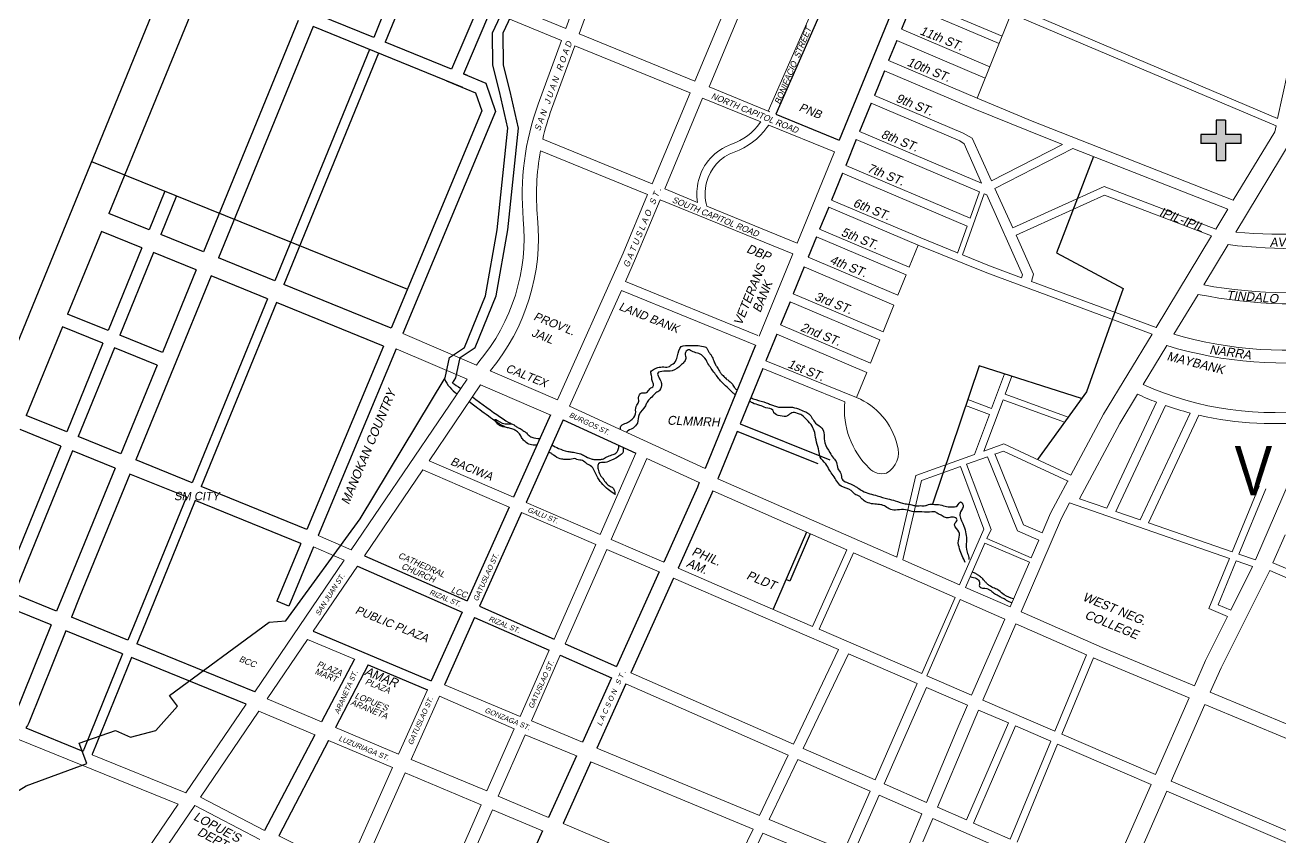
# Model space of a CAD drawing. Header units: inches. Extents: x -1369 to 1198, y -366 to 1398.
# Drawn here: x -608.9 to -548, y 1026.8 to 1066.2 of the extents above; entities that cross this region are included whole.
import ezdxf
from ezdxf.enums import TextEntityAlignment as Align

# ---------------------------------------------------------------- set-up
doc = ezdxf.new("R2010")
doc.units = ezdxf.units.IN
doc.header["$MEASUREMENT"] = 0
for name, color, linetype in [('CHURCH', 45, 'Continuous'), ('CREEK_RIVER', 7, 'Continuous'), ('LOT_NO', 8, 'Continuous'), ('NATL_ROAD', 1, 'Continuous'), ('PRIVATE', 181, 'Continuous'), ('SUBLOTS', 1, 'Continuous')]:
    doc.layers.add(name, color=color, linetype=linetype)
for name, color, linetype, lineweight in [('GOVT', 31, 'Continuous', 13), ('ROAD', 8, 'Continuous', 20), ('SUBDIVIDION', 8, 'Continuous', 25)]:
    doc.layers.add(name, color=color, linetype=linetype, lineweight=lineweight)
doc.styles.add('LOT_NO', font='ARIALN.TTF', dxfattribs={"width": 1.5, "height": 1})
doc.styles.add('PX-0', font='leroy')

msp = doc.modelspace()

# ---------------------------------------------------------------- hatches: boundary and pattern name
msp.add_hatch(color=8).paths.add_polyline_path([(-550.5968, 1060.4366), (-549.8382, 1060.4366), (-549.8382, 1060.8887), (-550.5968, 1060.8887), (-550.5968, 1061.5775), (-551.0489, 1061.5775), (-551.0489, 1060.8887), (-551.7984, 1060.8887), (-551.7984, 1060.4366), (-551.0489, 1060.4366), (-551.0489, 1059.6173), (-550.5968, 1059.6173)])

# ---------------------------------------------------------------- linework, layer by layer
at = {"color": 8}
for p, q in [((-551.0489, 1061.5775), (-551.0489, 1060.8887)), ((-550.5968, 1061.5775), (-551.0489, 1061.5775)), ((-550.5968, 1061.5775), (-550.5968, 1060.8887)), ((-551.7984, 1060.8887), (-551.7984, 1060.4366)), ((-551.0489, 1060.8887), (-551.7984, 1060.8887)), ((-551.0489, 1060.4366), (-551.7984, 1060.4366)), ((-551.0489, 1060.4366), (-551.0489, 1059.6173)), ((-549.8382, 1060.8887), (-550.5968, 1060.8887)), ((-549.8382, 1060.4366), (-550.5968, 1060.4366)), ((-550.5968, 1060.4366), (-550.5968, 1059.6173)), ((-549.8382, 1060.4366), (-549.8382, 1060.8887)), ((-551.0489, 1059.6173), (-550.5968, 1059.6173)), ((-570.9452, 1041.5689), (-572.5664, 1037.822)), ((-570.7595, 1041.4886), (-571.7539, 1039.1904)), ((-571.7539, 1039.1904), (-571.9384, 1039.2735))]:
    msp.add_line(p, q, dxfattribs=at)
at = {"layer": 'CREEK_RIVER', "color": 8}
for points in [[(-588.5327, 1049.0054), (-588.4971, 1049.0643), (-588.2888, 1050.0499), (-587.5543, 1050.5393), (-586.5308, 1053.0424), (-585.9711, 1056.2581), (-585.4464, 1061.1864), (-585.8554, 1062.9672), (-586.1835, 1064.2443), (-586.2008, 1065.8149), (-584.4101, 1069.6296), (-582.5339, 1074.4821), (-580.6944, 1078.0479), (-579.6644, 1080.6212), (-579.1861, 1082.4225), (-577.931, 1085.5246), (-577.2451, 1088.213), (-576.855, 1089.4117)], [(-588.129, 1048.8066), (-587.9743, 1049.063), (-587.766, 1050.0486), (-587.0315, 1050.538), (-586.008, 1053.0411), (-585.4483, 1056.2568), (-584.9236, 1061.1851), (-585.3326, 1062.9659), (-585.6607, 1064.243), (-585.678, 1065.8136), (-583.8873, 1069.6283), (-582.0111, 1074.4808), (-580.1716, 1078.0466), (-579.1416, 1080.6199), (-578.6633, 1082.4212), (-577.4082, 1085.5233), (-576.7223, 1088.2117), (-576.3322, 1089.4104)]]:
    msp.add_lwpolyline(points, dxfattribs=at)
msp.add_arc((-586.9622, 1049.7156), 1.7195, 204.302554, 236.405984, dxfattribs=at)
for points, knots in [([(-579.9914, 1046.5611), (-579.9847, 1046.6306), (-579.9588, 1046.7932), (-579.6922, 1046.8517), (-579.4397, 1047.002), (-579.1803, 1047.282), (-579.2902, 1047.6523), (-579.0561, 1047.8655), (-579.132, 1048.1105), (-578.9991, 1048.3837), (-578.7365, 1048.2901), (-578.6095, 1048.4575), (-578.5114, 1048.5753), (-578.3895, 1048.6205), (-578.3618, 1048.7805), (-578.4678, 1048.9423), (-578.4432, 1049.1477), (-578.5493, 1049.3806), (-578.335, 1049.4951), (-578.1302, 1049.5829), (-577.8839, 1049.5982), (-577.6209, 1049.5696), (-577.5078, 1049.7022), (-577.3374, 1049.7672), (-577.2517, 1049.9468), (-577.184, 1050.2383), (-577.1126, 1050.6904), (-576.6131, 1050.6228), (-576.2596, 1050.6539), (-576.0284, 1050.5833), (-575.7658, 1050.5547), (-575.7207, 1050.3308), (-575.5604, 1050.1639), (-575.4766, 1049.9602), (-575.3965, 1049.7524), (-575.3076, 1049.6064), (-575.2243, 1049.4947), (-575.1771, 1049.3716), (-575.091, 1049.2629), (-574.972, 1049.1521), (-574.8538, 1049.0192), (-574.6864, 1048.9002), (-574.5331, 1048.7583), (-574.446, 1048.5807), (-574.3564, 1048.4985), (-574.3162, 1048.4676)], [0.049523002, 0.049523002, 0.049523002, 0.049523002, 0.050173684, 0.051066656, 0.051871541, 0.05322902, 0.054430516, 0.0552351, 0.055933544, 0.056875049, 0.05747416, 0.058253798, 0.058677275, 0.059037217, 0.059448632, 0.060079733, 0.06088418, 0.061491116, 0.062270754, 0.062808417, 0.063811914, 0.064716106, 0.065215231, 0.065438476, 0.066517992, 0.066929405, 0.068541536, 0.070151585, 0.071050255, 0.072166612, 0.072578292, 0.073519794, 0.074018816, 0.074911394, 0.075671371, 0.076253285, 0.076613124, 0.077059413, 0.077558435, 0.077981914, 0.078687717, 0.079326897, 0.080032695, 0.080752373, 0.081257898, 0.081257898, 0.081257898, 0.081257898]), ([(-574.4114, 1048.2345), (-574.4512, 1048.2749), (-574.6614, 1048.4897), (-575.0454, 1048.7925), (-575.4068, 1049.2978), (-575.7128, 1049.6933), (-575.8867, 1050.0869), (-576.1766, 1050.2594), (-576.4395, 1050.2969), (-576.6845, 1050.4966), (-576.8955, 1050.234), (-576.7626, 1050.0115), (-576.8967, 1049.8087), (-577.1112, 1049.6098), (-577.4351, 1049.3491), (-577.8054, 1049.3961), (-578.2703, 1049.3473), (-578.07, 1049.0144), (-577.9559, 1048.7713), (-578.0159, 1048.4442), (-578.2711, 1048.3482), (-578.4207, 1048.1541), (-578.5857, 1048.0278), (-578.698, 1047.8583), (-578.795, 1047.5996), (-579.1342, 1047.3449), (-579.0944, 1046.8789), (-579.3641, 1046.5868), (-579.6187, 1046.5155), (-579.6915, 1046.4232)], [0.053093265, 0.053093265, 0.053093265, 0.053093265, 0.05366133, 0.056132692, 0.057909694, 0.059847497, 0.061148724, 0.062090532, 0.063037743, 0.063890809, 0.064670337, 0.065474785, 0.066144218, 0.066850017, 0.068511531, 0.069856342, 0.070898767, 0.071845415, 0.072697997, 0.073835702, 0.074555587, 0.075261385, 0.076249502, 0.076609341, 0.077278774, 0.078995856, 0.080424505, 0.081485508, 0.082755965, 0.082755965, 0.082755965, 0.082755965]), ([(-584.038, 1045.7813), (-584.0486, 1045.7838), (-584.1561, 1045.8053), (-584.3768, 1045.7771), (-584.5915, 1045.9526), (-584.7741, 1046.102), (-584.8405, 1046.3229), (-585.0088, 1046.4762), (-585.2118, 1046.5744), (-585.4655, 1046.6409), (-585.7268, 1046.6843), (-587.3223, 1047.898), (-587.3223, 1047.898), (-587.3223, 1047.898), (-587.3223, 1047.898)], [0.0157857445, 0.0157857445, 0.0157857445, 0.0157857445, 0.0158971717, 0.0169006678, 0.0178424756, 0.0185482741, 0.0192177076, 0.0200646668, 0.0207344008, 0.0214612942, 0.0226963467, 0.0232784637, 0.0242199651, 0.0245239241, 0.0245239241, 0.0245239241, 0.0245239241]), ([(-587.1681, 1048.1398), (-586.7147, 1047.8079), (-585.4234, 1046.8422), (-585.1799, 1046.8239), (-585.0218, 1046.6646), (-584.8384, 1046.6039), (-584.6889, 1046.4871), (-584.5509, 1046.3961), (-584.4433, 1046.2714), (-584.2347, 1046.1263), (-584.021, 1046.1298), (-583.8913, 1046.1078)], [0.0257795827, 0.0257795827, 0.0257795827, 0.0257795827, 0.026463618, 0.0274818869, 0.0279810175, 0.0286507456, 0.0293706245, 0.0298697551, 0.0302932323, 0.0310131168, 0.032326278, 0.032326278, 0.032326278, 0.032326278]), ([(-563.2376, 1040.0927), (-563.3343, 1040.3084), (-563.4844, 1040.6433), (-563.6188, 1041.1258), (-563.4188, 1041.53), (-563.6938, 1041.7398), (-563.7915, 1042.0074), (-563.5501, 1042.1411), (-563.775, 1042.3248), (-563.9726, 1042.275), (-564.2168, 1042.2479), (-564.3746, 1042.4043), (-564.5659, 1042.4433), (-564.6903, 1042.5706), (-564.9714, 1042.5261), (-565.3318, 1042.5561), (-565.8005, 1042.5424), (-566.2187, 1042.7103), (-566.5915, 1042.6137), (-566.9288, 1042.6665), (-567.14, 1042.865), (-567.4206, 1042.9146), (-567.714, 1042.9286), (-568.0133, 1042.9965), (-568.2268, 1043.1466), (-568.3704, 1043.3361), (-568.6187, 1043.3811), (-568.812, 1043.7025), (-569.2413, 1043.7118), (-569.4727, 1044.0474), (-569.6449, 1044.3142), (-569.8424, 1044.5842), (-569.9931, 1044.9197), (-570.313, 1045.1514), (-570.3223, 1045.5624), (-570.487, 1045.9394), (-570.514, 1046.3588), (-570.6641, 1046.751), (-570.9094, 1047.0108), (-571.1416, 1047.2491), (-571.3929, 1047.342), (-571.6684, 1047.4243), (-571.8754, 1047.1425), (-572.2141, 1047.2126), (-572.5153, 1047.2844), (-572.5923, 1047.577), (-572.9269, 1047.574), (-573.2178, 1047.755), (-573.5197, 1047.7898), (-573.6651, 1047.9092), (-573.7145, 1047.9319)], [0, 0, 0, 0, 0.002371952, 0.003684352, 0.004898227, 0.006199454, 0.006708241, 0.007427918, 0.007992561, 0.008791378, 0.009490342, 0.010295229, 0.010832898, 0.011415013, 0.011914278, 0.013511913, 0.01511266, 0.016542284, 0.017844189, 0.018862457, 0.019804265, 0.020627631, 0.021631127, 0.022769561, 0.023628307, 0.024192949, 0.025085922, 0.025932881, 0.027676516, 0.028737514, 0.02981703, 0.030896542, 0.032060371, 0.033478909, 0.034496481, 0.035949357, 0.037573667, 0.038648423, 0.04006696, 0.041128061, 0.041888424, 0.042792616, 0.043651367, 0.04484959, 0.045965807, 0.046412096, 0.047580737, 0.048656064, 0.049919014, 0.050472948, 0.050472948, 0.050472948, 0.050472948]), ([(-573.6485, 1048.0936), (-573.5693, 1048.0592), (-573.3245, 1047.9661), (-572.9851, 1047.9049), (-572.7012, 1047.7621), (-572.498, 1047.7023), (-572.2258, 1047.6064), (-571.958, 1047.6431), (-571.6351, 1047.6477), (-571.3593, 1047.5673), (-571.0655, 1047.4485), (-570.7161, 1047.2833), (-570.5967, 1046.8587), (-570.027, 1046.607), (-570.1491, 1045.9335), (-569.8431, 1045.4898), (-569.6582, 1045.1708), (-569.4345, 1044.953), (-569.4741, 1044.6368), (-569.2244, 1044.4333), (-569.2642, 1044.171), (-569.1232, 1044.0433), (-568.9127, 1043.953), (-568.6842, 1043.8585), (-568.432, 1043.7048), (-568.0973, 1043.472), (-567.5716, 1043.3673), (-567.0503, 1043.186), (-566.5894, 1043.0999), (-566.2385, 1042.9258), (-565.9011, 1042.9372), (-565.6636, 1042.8264), (-565.419, 1042.872), (-565.1885, 1042.8219), (-564.98, 1042.9563), (-564.758, 1042.9012), (-564.4841, 1042.9324), (-564.2237, 1042.8022), (-563.9168, 1042.8011), (-563.5988, 1042.7623), (-563.4861, 1043.1309), (-563.2525, 1042.8076), (-563.4685, 1042.6173), (-563.5193, 1042.247), (-563.2164, 1041.8076), (-563.1541, 1041.1964), (-563.2109, 1040.6662), (-563.0506, 1040.3981), (-563.0565, 1040.2725), (-563.0579, 1040.2424)], [0.083790398, 0.083790398, 0.083790398, 0.083790398, 0.084659147, 0.086428428, 0.087188798, 0.08782027, 0.088547163, 0.090044945, 0.090444357, 0.091776505, 0.092851831, 0.093656724, 0.095513182, 0.096791546, 0.099237718, 0.101022867, 0.102102379, 0.102960922, 0.103978493, 0.104919994, 0.105839937, 0.106263414, 0.106709904, 0.108139381, 0.108721504, 0.109663312, 0.112189206, 0.113958487, 0.11519354, 0.116867257, 0.117771449, 0.118498343, 0.119397013, 0.12019583, 0.1207335, 0.121732023, 0.122331134, 0.123469568, 0.124473064, 0.125491333, 0.126270861, 0.126909941, 0.128077918, 0.128684858, 0.13052298, 0.133049207, 0.134748375, 0.135695026, 0.13599436, 0.13599436, 0.13599436, 0.13599436]), ([(-584.038, 1045.7813), (-584.0486, 1045.7838), (-584.1561, 1045.8053), (-584.3768, 1045.7771), (-584.5915, 1045.9526), (-584.7741, 1046.102), (-584.8405, 1046.3229), (-585.0088, 1046.4762), (-585.2118, 1046.5744), (-585.4655, 1046.6409), (-585.7268, 1046.6843), (-585.9571, 1046.7978), (-586.2013, 1047.2044), (-585.7348, 1046.8129), (-585.4478, 1046.8441), (-585.1799, 1046.8239), (-585.0218, 1046.6646), (-584.8384, 1046.6039), (-584.6889, 1046.4871), (-584.5509, 1046.3961), (-584.4433, 1046.2714), (-584.2347, 1046.1263), (-584.021, 1046.1298), (-583.8913, 1046.1078)], [0.015785744, 0.015785744, 0.015785744, 0.015785744, 0.015897172, 0.016900668, 0.017842476, 0.018548274, 0.019217708, 0.020064667, 0.020734401, 0.021461294, 0.022696347, 0.023278464, 0.024219965, 0.025559426, 0.026463618, 0.027481887, 0.027981017, 0.028650746, 0.029370625, 0.029869755, 0.030293232, 0.031013117, 0.032326278, 0.032326278, 0.032326278, 0.032326278]), ([(-583.3055, 1045.8042), (-583.2035, 1045.7437), (-582.9612, 1045.614), (-582.631, 1045.4894), (-582.3099, 1045.4633), (-582.1055, 1045.3999), (-581.8941, 1045.3761), (-581.688, 1045.2486), (-581.4662, 1045.132), (-581.2051, 1045.0917), (-581.0052, 1045.0959), (-580.7787, 1045.115), (-580.5921, 1045.2791), (-580.3568, 1045.3135), (-580.1646, 1045.416), (-580.0693, 1045.5842), (-580.0605, 1045.71), (-580.0577, 1045.7778)], [0.034536221, 0.034536221, 0.034536221, 0.034536221, 0.0357222, 0.037300883, 0.03800694, 0.0389275, 0.039436632, 0.04010636, 0.041312727, 0.041920091, 0.042718908, 0.043326278, 0.044131164, 0.045078376, 0.045660493, 0.046242411, 0.046915454, 0.046915454, 0.046915454, 0.046915454]), ([(-580.2359, 1043.393), (-580.4255, 1043.5215), (-580.7216, 1043.7221), (-581.0382, 1044.1221), (-581.2013, 1044.4465), (-581.3482, 1044.7689), (-581.6199, 1044.8644), (-581.8108, 1045.083), (-582.0339, 1045.057), (-582.2111, 1045.1722), (-582.4152, 1045.0754), (-582.6616, 1045.1015), (-582.9515, 1045.1152), (-583.1762, 1045.2578), (-583.3404, 1045.4005), (-583.4251, 1045.4359), (-583.4627, 1045.4543)], [0, 0, 0, 0, 0.002276344, 0.003554499, 0.005027956, 0.005969454, 0.006911261, 0.007770007, 0.008690567, 0.008913812, 0.009818004, 0.010616821, 0.011421846, 0.01267278, 0.013171911, 0.013587351, 0.013587351, 0.013587351, 0.013587351]), ([(-579.8542, 1045.6843), (-579.853, 1045.6495), (-579.8472, 1045.5734), (-579.8256, 1045.4193), (-580.0402, 1045.2869), (-580.2084, 1045.1397), (-580.4714, 1045.0581), (-580.6889, 1044.8981), (-581.0293, 1044.9843), (-581.0931, 1044.7474), (-581.0462, 1044.542), (-580.9606, 1044.3252), (-580.8008, 1044.1346), (-580.6898, 1043.9495), (-580.5167, 1043.8062), (-580.3616, 1043.7493), (-580.2667, 1043.5925), (-580.2485, 1043.4749), (-580.2359, 1043.393)], [0.085301118, 0.085301118, 0.085301118, 0.085301118, 0.085646864, 0.086045977, 0.086751776, 0.087831597, 0.088369266, 0.089444599, 0.090560949, 0.0908765, 0.091680944, 0.092663765, 0.093162791, 0.094160839, 0.094800023, 0.09538214, 0.095741979, 0.096564804, 0.096564804, 0.096564804, 0.096564804])]:
    msp.add_open_spline(points, degree=3, knots=knots, dxfattribs=at)
msp.add_open_spline([(-588.129, 1048.8066), (-588.0225, 1048.741), (-587.8928, 1048.6558), (-587.7348, 1048.5463)], degree=3, dxfattribs=at)
for points in [[(-562.9892, 1039.4071), (-562.5436, 1039.131), (-562.5433, 1038.9309), (-562.1817, 1038.8236), (-561.9358, 1038.6853), (-561.7667, 1038.5624), (-561.5976, 1038.4703), (-561.4439, 1038.3781), (-561.3363, 1038.3474), (-561.244, 1038.2706), (-560.9636, 1038.1496)], [(-560.885, 1038.3317), (-561.3363, 1038.5164), (-561.5976, 1038.7314), (-561.8128, 1038.8389), (-562.0741, 1038.9772), (-562.1971, 1039.0847), (-562.3047, 1039.2076), (-562.3816, 1039.2998), (-562.4892, 1039.392), (-562.5814, 1039.4534), (-562.689, 1039.5302), (-562.8428, 1039.607), (-562.892, 1039.6286)]]:
    msp.add_spline(points, degree=3, dxfattribs=at)
at = {"layer": 'GOVT', "color": 1}
for p, q in [((-575.6756, 1063.1896), (-572.732, 1061.9873)), ((-575.9911, 1062.6526), (-573.1617, 1061.4969)), ((-572.7807, 1061.3413), (-569.5902, 1060.0381)), ((-569.5902, 1060.0381), (-571.3997, 1055.6079)), ((-577.8317, 1058.2358), (-576.2312, 1057.582)), ((-578.0486, 1057.7155), (-571.6126, 1055.0867)), ((-575.7795, 1057.3969), (-571.3997, 1055.6079)), ((-579.7388, 1053.7457), (-573.3028, 1051.1169))]:
    msp.add_line(p, q, dxfattribs=at)
at = {"layer": 'GOVT', "color": 8}
for points in [[(-572.8017, 1070.0572), (-573.4649, 1068.4944), (-575.6756, 1063.1896)], [(-569.8306, 1068.8143), (-572.8103, 1062.0192)]]:
    msp.add_lwpolyline(points, dxfattribs=at)
at = {"layer": 'GOVT', "color": 1}
for points in [[(-575.9911, 1062.6526), (-577.832, 1058.2352)], [(-578.0486, 1057.7155), (-579.2414, 1054.8533), (-579.7388, 1053.7457)], [(-571.6126, 1055.0867), (-573.2439, 1051.0928)]]:
    msp.add_lwpolyline(points, dxfattribs=at)
for points in [[(-573.1617, 1061.4969), (-573.1889, 1061.4588, -0.1536576), (-574.5907, 1060.4041, 0.2521031), (-576.1906, 1058.6407, 0.1024868), (-576.2315, 1057.5815, 0.1024868)], [(-572.7807, 1061.3413), (-572.8632, 1061.2259, -0.1536576), (-574.4572, 1060.0266, 0.2521031), (-575.8019, 1058.5444, 0.1319517), (-575.7795, 1057.3969)]]:
    msp.add_lwpolyline(points, format="xyb", dxfattribs=at)
at = {"layer": 'NATL_ROAD', "color": 1}
for p, q in [((-573.07, 1049.5098), (-574.1631, 1046.8337)), ((-582.7654, 1047.0225), (-579.2286, 1045.3967)), ((-574.315, 1046.4619), (-575.2543, 1044.1623)), ((-592.4146, 1040.4196), (-587.4289, 1038.2313)), ((-592.7559, 1039.9175), (-587.673, 1037.6866)), ((-586.8256, 1037.9665), (-583.1987, 1036.3746)), ((-587.0698, 1037.4218), (-583.4391, 1035.8282)), ((-594.9033, 1036.7577), (-589.1652, 1034.3404)), ((-582.6591, 1036.1378), (-580.165, 1035.0431)), ((-582.8995, 1035.5914), (-580.4102, 1034.4988)), ((-592.2265, 1035.1189), (-589.3571, 1033.9101))]:
    msp.add_line(p, q, dxfattribs=at)
at = {"layer": 'NATL_ROAD', "color": 8}
for p, q in [((-570.3836, 1044.8791), (-574.315, 1046.4619)), ((-574.1631, 1046.8337), (-569.8102, 1045.0812))]:
    msp.add_line(p, q, dxfattribs=at)
at = {"layer": 'NATL_ROAD', "color": 1}
for points in [[(-565.8779, 1067.1178), (-566.3352, 1065.9982)], [(-566.5628, 1065.441), (-566.9551, 1064.4806)], [(-567.1613, 1063.9759), (-567.6483, 1062.7836)], [(-567.8036, 1062.4033), (-568.3625, 1061.0351)], [(-568.5246, 1060.6382), (-569.0376, 1059.3822)], [(-569.1935, 1059.0006), (-569.7255, 1057.698)], [(-569.8657, 1057.3549), (-570.3048, 1056.2798)], [(-570.4536, 1055.9154), (-570.8555, 1054.9316)], [(-571.0535, 1054.4469), (-571.5844, 1053.1471)], [(-571.7442, 1052.7558), (-572.2042, 1051.6295)], [(-572.3892, 1051.1767), (-572.9182, 1049.8816)], [(-573.4233, 1050.6535), (-575.8689, 1044.6661)], [(-583.3735, 1047.2607), (-585.1688, 1043.2634)], [(-582.7596, 1047.0198), (-584.5639, 1043.0023)], [(-576.1487, 1043.981), (-576.2416, 1043.7535), (-577.8797, 1040.1168)], [(-575.4976, 1043.5666), (-575.5436, 1043.4539), (-577.1823, 1039.8158)], [(-585.3856, 1042.7807), (-587.4289, 1038.2313)], [(-584.7807, 1042.5196), (-586.8256, 1037.9665)], [(-578.097, 1039.6343), (-580.165, 1035.0431)], [(-577.3996, 1039.3333), (-579.4695, 1034.7378)], [(-587.673, 1037.6866), (-589.1652, 1034.3404)], [(-587.0698, 1037.4218), (-588.5313, 1034.1445)], [(-592.9032, 1035.4039), (-594.4991, 1032.3573)], [(-592.2265, 1035.1189), (-593.8225, 1032.0722)], [(-580.4102, 1034.4988), (-581.8212, 1031.3661)], [(-579.7147, 1034.1935), (-581.1192, 1031.0754)], [(-594.8307, 1031.7242), (-597.269, 1027.0693)], [(-594.1541, 1031.4391), (-596.5725, 1026.8223)], [(-582.1215, 1030.6995), (-583.4686, 1027.7086)], [(-581.4194, 1030.4088), (-582.7686, 1027.4135)], [(-583.7612, 1027.059), (-586.2272, 1021.5843)]]:
    msp.add_lwpolyline(points, dxfattribs=at)
at = {"layer": 'PRIVATE', "color": 1}
msp.add_line((-572.4395, 1061.8678), (-569.3571, 1060.6088), dxfattribs=at)
at = {"layer": 'PRIVATE', "color": 8}
msp.add_lwpolyline([(-569.462, 1068.6577), (-572.4395, 1061.8678)], dxfattribs=at)
at = {"layer": 'PRIVATE', "color": 1}
msp.add_lwpolyline([(-566.5773, 1067.4145), (-569.3571, 1060.6088)], dxfattribs=at)
at = {"layer": 'ROAD', "color": 8}
for p, q in [((-548.1403, 1061.2983), (-565.2835, 1068.5732)), ((-548.061, 1061.6598), (-565.1459, 1068.9099)), ((-585.5633, 1067.2282), (-582.6355, 1066.0324)), ((-561.5878, 1065.2972), (-565.8779, 1067.1178)), ((-561.4454, 1065.6509), (-565.7338, 1067.4708)), ((-585.7964, 1066.6576), (-582.8469, 1065.4528)), ((-561.0006, 1066.7557), (-562.6518, 1062.6545)), ((-562.0395, 1064.1753), (-566.3352, 1065.9982)), ((-562.2643, 1063.6169), (-566.5628, 1065.441)), ((-562.6518, 1062.6545), (-566.9551, 1064.4806)), ((-562.8554, 1062.1487), (-567.1613, 1063.9759)), ((-563.4899, 1060.5727), (-567.8036, 1062.4033)), ((-563.3364, 1060.9539), (-567.6483, 1062.7836)), ((-562.437, 1058.5206), (-568.3625, 1061.0351)), ((-562.5422, 1058.0995), (-568.5246, 1060.6382)), ((-561.9621, 1058.6317), (-558.5027, 1060.3979)), ((-561.7965, 1058.2656), (-558.0038, 1060.202)), ((-562.9993, 1056.8198), (-569.0376, 1059.3822)), ((-563.1382, 1056.431), (-569.1935, 1059.0006)), ((-562.3143, 1058.0028), (-563.3736, 1055.0372)), ((-562.5422, 1058.0995), (-562.9993, 1056.8198)), ((-562.1818, 1057.9466), (-562.3143, 1058.0028)), ((-565.3883, 1055.8575), (-569.7255, 1057.698)), ((-565.5267, 1055.5136), (-569.8657, 1057.3549)), ((-565.9605, 1054.4363), (-570.3048, 1056.2798)), ((-563.1382, 1056.431), (-563.6064, 1055.1203)), ((-566.1075, 1054.0711), (-570.4536, 1055.9154)), ((-566.5044, 1053.0852), (-570.8555, 1054.9316)), ((-565.5267, 1055.5136), (-565.9605, 1054.4363)), ((-566.7, 1052.5994), (-571.0535, 1054.4469)), ((-566.1075, 1054.0711), (-566.5044, 1053.0852)), ((-567.2244, 1051.2969), (-571.5844, 1053.1471)), ((-567.3823, 1050.9048), (-571.7442, 1052.7558)), ((-566.7, 1052.5994), (-567.2244, 1051.2969)), ((-567.8367, 1049.7761), (-572.2042, 1051.6295)), ((-590.5548, 1051.2163), (-586.9643, 1049.6801)), ((-568.0194, 1049.3223), (-572.3892, 1051.1767)), ((-567.3823, 1050.9048), (-567.8367, 1049.7761)), ((-590.8742, 1050.4698), (-587.4293, 1048.9959)), ((-573.07, 1049.5098), (-569.0823, 1047.9043)), ((-572.9182, 1049.8816), (-568.5089, 1048.1064)), ((-568.0194, 1049.3223), (-568.5089, 1048.1064)), ((-561.953, 1047.5705), (-561.3211, 1049.2544)), ((-561.291, 1048.2718), (-560.9651, 1049.14)), ((-561.291, 1048.2718), (-558.2363, 1047.1589)), ((-563.2203, 1047.7214), (-562.0599, 1047.2859)), ((-563.1135, 1048.006), (-561.953, 1047.5705)), ((-562.3291, 1045.5056), (-561.397, 1047.9893)), ((-561.397, 1047.9893), (-558.4204, 1046.9049)), ((-556.3495, 1042.7283), (-553.9391, 1047.8772)), ((-555.9162, 1042.5776), (-553.5089, 1047.7196)), ((-562.7901, 1045.3401), (-562.0599, 1047.2859)), ((-554.7407, 1042.1687), (-552.3132, 1047.3539)), ((-554.3328, 1042.0268), (-551.8883, 1047.2486)), ((-579.2286, 1045.3967), (-580.9657, 1041.449)), ((-578.6931, 1045.1506), (-580.4247, 1041.2155)), ((-550.4047, 1040.2889), (-558.1628, 1042.9874)), ((-556.3495, 1042.7283), (-557.6843, 1043.1926)), ((-554.7407, 1042.1687), (-555.9162, 1042.5776)), ((-550.2707, 1040.6139), (-554.3328, 1042.0268)), ((-594.6577, 1041.4042), (-593.064, 1040.7046)), ((-581.1788, 1040.9647), (-583.1987, 1036.3746)), ((-562.2752, 1041.0343), (-560.12, 1040.1042)), ((-562.1804, 1041.254), (-560.0252, 1040.3239)), ((-548.2886, 1040.0763), (-547.7007, 1041.4447)), ((-594.888, 1040.8534), (-593.4052, 1040.2025)), ((-580.6378, 1040.7312), (-582.6591, 1036.1378)), ((-568.9821, 1040.7075), (-570.6484, 1036.9922)), ((-568.6576, 1040.565), (-570.3231, 1036.8514)), ((-549.1328, 1040.2181), (-549.9423, 1040.4997)), ((-549.2794, 1039.8975), (-550.0763, 1040.1747)), ((-548.4619, 1039.6729), (-548.4467, 1039.7083)), ((-550.8107, 1034.9793), (-548.4619, 1039.6729)), ((-563.724, 1038.4001), (-565.3485, 1034.6991)), ((-563.4785, 1038.2923), (-565.1029, 1034.5913)), ((-595.1733, 1036.3603), (-592.9032, 1035.4039)), ((-583.4391, 1035.8282), (-584.8507, 1032.6205)), ((-582.8995, 1035.5914), (-584.3061, 1032.395)), ((-569.3823, 1035.8679), (-571.5742, 1031.2724)), ((-568.9088, 1035.663), (-571.1019, 1031.0651)), ((-557.3482, 1035.6022), (-558.8808, 1031.9008)), ((-557.0116, 1035.4545), (-558.5435, 1031.7548)), ((-551.3336, 1033.788), (-550.8107, 1034.9793)), ((-579.4695, 1034.7378), (-571.5742, 1031.2724)), ((-565.5611, 1034.2146), (-567.6152, 1029.5347)), ((-588.7755, 1033.5998), (-585.1448, 1032.0062)), ((-588.5313, 1034.1445), (-584.8507, 1032.6205)), ((-579.7147, 1034.1935), (-571.8313, 1030.7333)), ((-565.1218, 1034.0245), (-567.1769, 1029.3423)), ((-594.4991, 1032.3573), (-597.1379, 1033.4695)), ((-553.2311, 1029.4649), (-551.5922, 1033.1989)), ((-594.8307, 1031.7242), (-597.5462, 1032.8687)), ((-584.3061, 1032.395), (-581.8212, 1031.3661)), ((-590.7535, 1030.7788), (-593.8225, 1032.0722)), ((-585.1448, 1032.0062), (-586.4677, 1028.9997)), ((-563.1787, 1027.5875), (-561.1392, 1032.3014)), ((-562.8404, 1027.4389), (-560.8, 1032.1547)), ((-609.2528, 1031.5108), (-601.4612, 1028.3483)), ((-591.0437, 1030.1282), (-594.1541, 1031.4391)), ((-584.6005, 1031.726), (-585.9147, 1028.7394)), ((-584.6005, 1031.726), (-582.1215, 1030.6995)), ((-559.0833, 1031.4119), (-561.0531, 1026.6545)), ((-558.7459, 1031.2659), (-560.7165, 1026.5068)), ((-605.6451, 1030.7552), (-601.0837, 1028.9038)), ((-581.1192, 1031.0754), (-573.2268, 1027.8075)), ((-571.8313, 1030.7333), (-573.2268, 1027.8075)), ((-571.1019, 1031.0651), (-567.6152, 1029.5347)), ((-581.4194, 1030.4088), (-573.5419, 1027.147)), ((-571.359, 1030.526), (-572.7499, 1027.61)), ((-571.359, 1030.526), (-567.8551, 1028.9881)), ((-586.7446, 1028.3163), (-590.4365, 1029.8723)), ((-567.1769, 1029.3423), (-565.1132, 1028.4365)), ((-583.4686, 1027.7086), (-585.9147, 1028.7394)), ((-567.8551, 1028.9881), (-569.1198, 1026.1069)), ((-567.4168, 1028.7958), (-568.6774, 1025.9237)), ((-567.4168, 1028.7958), (-565.3442, 1027.8861)), ((-556.9497, 1020.9927), (-553.4438, 1028.9804)), ((-600.6549, 1028.2943), (-597.4945, 1026.6389)), ((-600.38, 1028.6989), (-597.269, 1027.0693)), ((-586.7446, 1028.3163), (-589.073, 1023.0252)), ((-564.579, 1028.2021), (-563.1787, 1027.5875)), ((-586.2016, 1028.0875), (-588.5465, 1022.7586)), ((-583.7612, 1027.059), (-586.2016, 1028.0875)), ((-572.7499, 1027.61), (-569.1198, 1026.1069)), ((-564.81, 1027.6516), (-561.2815, 1026.1029)), ((-574.9803, 1024.1312), (-582.7686, 1027.4135)), ((-573.5419, 1027.147), (-574.9803, 1024.1312)), ((-573.0649, 1026.9495), (-574.5048, 1023.9307)), ((-573.0649, 1026.9495), (-569.4135, 1025.4376)), ((-562.8404, 1027.4389), (-561.0531, 1026.6545))]:
    msp.add_line(p, q, dxfattribs=at)
at = {"layer": 'ROAD', "color": 1}
for p, q in [((-581.9896, 1065.7685), (-576.3638, 1063.4707)), ((-582.2009, 1065.189), (-576.601, 1062.9017)), ((-583.7527, 1060.6536), (-578.4419, 1058.4843)), ((-583.8668, 1060.0919), (-578.6585, 1057.9646)), ((-579.9334, 1053.3125), (-573.4233, 1050.6535)), ((-579.9334, 1053.3125), (-573.4233, 1050.6535)), ((-586.3112, 1049.4007), (-583.0408, 1048.0015)), ((-586.7762, 1048.7165), (-583.3602, 1047.255)), ((-582.4566, 1047.6943), (-575.8689, 1044.6661)), ((-578.6931, 1045.1506), (-576.1487, 1043.981))]:
    msp.add_line(p, q, dxfattribs=at)
for points in [[(-566.9778, 1116.5227), (-565.8272, 1112.9787, -0.1783126), (-565.9537, 1109.7441), (-581.9896, 1065.7685)], [(-567.6468, 1116.3265), (-566.4904, 1112.7634, -0.1792295), (-566.6035, 1109.9974), (-582.6355, 1066.0324)], [(-582.8469, 1065.4528), (-583.9761, 1062.356, 0.1111261), (-584.6977, 1056.764, -0.200202), (-586.8562, 1049.8393), (-586.9643, 1049.6801)], [(-582.2009, 1065.189), (-583.3211, 1062.1172, 0.0314442), (-583.7527, 1060.6536, 0.0314442)]]:
    msp.add_lwpolyline(points, format="xyb", dxfattribs=at)
at = {"layer": 'ROAD', "color": 8}
for points in [[(-566.0226, 1088.0129), (-566.3223, 1087.2287), (-574.1504, 1068.7818), (-576.3638, 1063.4707)], [(-547.095, 1066.0618), (-548.061, 1061.6598)], [(-546.4443, 1064.7895), (-547.3479, 1060.6718), (-550.0923, 1056.144)], [(-562.6518, 1062.6545), (-559.9759, 1061.5253), (-550.2156, 1057.693)], [(-562.8554, 1062.1487), (-560.1687, 1061.052), (-558.5027, 1060.3979)], [(-548.1403, 1061.2983), (-548.2028, 1061.0137), (-550.2156, 1057.693)], [(-563.4899, 1060.5727), (-563.2869, 1060.4324), (-562.437, 1058.5206)], [(-563.3364, 1060.9539), (-562.8961, 1060.6966), (-561.9621, 1058.6317)], [(-558.0038, 1060.202), (-550.4844, 1057.2496)], [(-561.7965, 1058.2656), (-560.926, 1056.3409)], [(-551.067, 1056.2884), (-556.4871, 1058.3486), (-560.926, 1056.3409)], [(-562.1818, 1057.9466), (-560.4578, 1054.0683), (-560.5013, 1053.9258)], [(-551.2694, 1055.9545), (-556.4744, 1057.9329), (-560.7677, 1055.991)], [(-550.4844, 1057.2496), (-551.067, 1056.2884)], [(-565.3883, 1055.8575), (-563.6027, 1055.1305)], [(-560.7677, 1055.991), (-559.914, 1054.1035), (-560.0221, 1053.7486)], [(-551.2694, 1055.9545), (-553.9642, 1051.5087)], [(-565.528, 1055.5142), (-562.1887, 1054.1546), (-554.1599, 1051.1858)], [(-563.3736, 1055.0372), (-562.0545, 1054.5001), (-560.5013, 1053.9258)], [(-550.4638, 1055.5313), (-551.6501, 1053.574)], [(-560.0221, 1053.7486), (-553.9642, 1051.5087)], [(-579.9334, 1053.3125), (-582.4566, 1047.6943)], [(-551.9265, 1053.118), (-553.1021, 1051.1786)], [(-554.1599, 1051.1858), (-556.5213, 1047.29), (-558.1003, 1044.3401)], [(-553.4376, 1050.6251), (-554.5848, 1048.7325)], [(-587.4293, 1048.9959), (-593.064, 1040.7046)], [(-586.7762, 1048.7165), (-589.2768, 1045.0368)], [(-554.8669, 1048.267), (-555.7319, 1046.84), (-557.6843, 1043.1926)], [(-549.1328, 1040.2181), (-546.2285, 1046.9776)], [(-562.3291, 1045.5056), (-561.3614, 1045.853), (-558.1003, 1044.3401)], [(-566.5616, 1040.3477), (-565.629, 1044.321), (-562.7901, 1045.3401)], [(-563.1712, 1044.8635), (-562.1527, 1045.2291)], [(-562.1527, 1045.2291), (-560.7008, 1041.6333), (-559.6549, 1041.1819)], [(-561.7989, 1045.3719), (-560.4057, 1041.9215), (-559.5037, 1041.5323)], [(-561.7933, 1045.3581), (-561.3769, 1045.5076), (-558.235, 1044.0499)], [(-589.5796, 1044.5913), (-592.4146, 1040.4196)], [(-589.5796, 1044.5913), (-585.3856, 1042.7807)], [(-589.2768, 1045.0368), (-585.1688, 1043.2634)], [(-566.2637, 1040.217), (-565.3573, 1044.0787), (-563.4699, 1044.7562)], [(-563.4699, 1044.7562), (-562.324, 1041.7126), (-563.5105, 1039.0088)], [(-563.1712, 1044.8635), (-561.9816, 1041.7034), (-562.1791, 1041.2534)], [(-558.2515, 1044.0576), (-558.7205, 1043.1814)], [(-548.9575, 1043.7988), (-550.2707, 1040.6139)], [(-548.6366, 1043.6665), (-549.9423, 1040.4997)], [(-584.5639, 1043.0023), (-580.9657, 1041.449)], [(-558.1628, 1042.9874), (-558.5635, 1042.2387), (-560.5232, 1037.6979)], [(-558.7205, 1043.1814), (-559.0894, 1042.4923), (-559.5037, 1041.5323)], [(-584.7807, 1042.5196), (-581.1788, 1040.9647)], [(-580.4247, 1041.2155), (-577.8797, 1040.1168)], [(-562.2752, 1041.0343), (-563.22, 1038.8813)], [(-559.6549, 1041.1819), (-560.0252, 1040.3239)], [(-543.3012, 1041.3631), (-547.1795, 1039.5997), (-548.2886, 1040.0763)], [(-580.6378, 1040.7312), (-578.097, 1039.6343)], [(-593.4052, 1040.2025), (-597.7441, 1033.818)], [(-592.7559, 1039.9175), (-594.9033, 1036.7577)], [(-577.1823, 1039.8158), (-573.6787, 1038.3033), (-570.6484, 1036.9922)], [(-560.12, 1040.1042), (-561.0573, 1037.9323)], [(-550.4047, 1040.2889), (-551.4079, 1037.8559), (-550.4919, 1037.4745)], [(-550.0763, 1040.1747), (-550.9551, 1038.0434), (-550.3362, 1037.7857)], [(-550.3362, 1037.7857), (-549.2794, 1039.8975)], [(-547.0901, 1039.2004), (-547.1749, 1039.1619), (-548.4467, 1039.7083)], [(-577.3996, 1039.3333), (-573.8886, 1037.8176), (-569.3823, 1035.8679)], [(-565.1029, 1034.5913), (-562.9353, 1033.6535), (-561.3158, 1037.3433)], [(-552.1017, 1034.107), (-551.5637, 1035.3327), (-550.4919, 1037.4745)], [(-570.3231, 1036.8514), (-565.3485, 1034.6991)], [(-560.7781, 1037.1073), (-562.373, 1033.4117)], [(-595.1733, 1036.3603), (-597.1379, 1033.4695)], [(-568.9088, 1035.663), (-565.5611, 1034.2146)], [(-589.3571, 1033.9101), (-590.7535, 1030.7788)], [(-588.7755, 1033.5998), (-590.1474, 1030.5233), (-586.4677, 1028.9997)], [(-565.1218, 1034.0245), (-563.118, 1033.1575)], [(-598.1547, 1033.2138), (-601.0837, 1028.9038)], [(-563.118, 1033.1575), (-563.6187, 1031.9974), (-565.1132, 1028.4365)], [(-562.373, 1033.4117), (-558.8808, 1031.9008)], [(-553.9955, 1029.7924), (-552.3603, 1033.5179)], [(-597.5462, 1032.8687), (-600.38, 1028.6989)], [(-562.5826, 1032.9259), (-563.0819, 1031.7689), (-564.579, 1028.2021)], [(-562.5826, 1032.9259), (-561.1392, 1032.3014)], [(-560.8, 1032.1547), (-559.0833, 1031.4119)], [(-558.7459, 1031.2659), (-555.4817, 1029.8536), (-554.2081, 1029.3079)], [(-558.5435, 1031.7548), (-555.2725, 1030.3396), (-553.9955, 1029.7924)], [(-591.0437, 1030.1282), (-593.2647, 1025.1475)], [(-590.4365, 1029.8723), (-592.6763, 1024.8496)], [(-553.2311, 1029.4649), (-536.4203, 1022.2625)], [(-556.2903, 1024.564), (-554.2081, 1029.3079)], [(-553.4438, 1028.9804), (-537.0203, 1021.944)], [(-601.4612, 1028.3483), (-604.098, 1024.4684)], [(-600.6549, 1028.2943), (-603.4501, 1024.1813)], [(-565.3442, 1027.8861), (-566.5394, 1025.0384)], [(-564.81, 1027.6516), (-565.286, 1026.5175)], [(-593.2647, 1025.1475), (-596.5725, 1026.8223)]]:
    msp.add_lwpolyline(points, dxfattribs=at)
at = {"layer": 'ROAD', "color": 1}
for points in [[(-576.601, 1062.9017), (-578.4419, 1058.4843)], [(-578.6585, 1057.9646), (-579.846, 1055.115), (-583.0408, 1048.0015)], [(-575.2543, 1044.1623), (-566.5616, 1040.3477)], [(-575.4976, 1043.5666), (-568.9821, 1040.7075)], [(-568.6576, 1040.565), (-563.724, 1038.4001)], [(-566.2637, 1040.217), (-563.5105, 1039.0088)], [(-563.22, 1038.8813), (-561.0573, 1037.9323)], [(-563.4785, 1038.2923), (-561.3158, 1037.3433)], [(-560.5232, 1037.6979), (-556.5758, 1035.9658), (-552.1017, 1034.107)], [(-560.7781, 1037.1073), (-557.3482, 1035.6022)], [(-557.0116, 1035.4545), (-556.8285, 1035.3742), (-552.3603, 1033.5179)], [(-551.3336, 1033.788), (-547.2964, 1032.1108), (-545.4066, 1031.3012)], [(-551.5922, 1033.1989), (-547.5464, 1031.5181), (-544.1996, 1030.0844)]]:
    msp.add_lwpolyline(points, dxfattribs=at)
at = {"layer": 'ROAD', "color": 8}
for points in [[(-583.8668, 1060.0919, 0.0675416), (-584.0035, 1056.8287, -0.1992855), (-586.2988, 1049.4189), (-586.3112, 1049.4007)], [(-569.0823, 1047.9043, 0.2287758), (-567.8947, 1044.6757, 0.2836247), (-567.0598, 1044.4305, 0.3593325), (-566.5384, 1045.8022, 0.2375199), (-568.5089, 1048.1064)]]:
    msp.add_lwpolyline(points, format="xyb", dxfattribs=at)
for centre, radius, start, end in [((-547.7921, 1080.1228), 24.0889, 264.520533, 281.15752), ((-547.5846, 1078.5096), 23.158, 262.858098, 280.771187), ((-547.2912, 1076.042), 23.388, 258.568632, 278.718947), ((-547.4173, 1077.0696), 23.8738, 259.787546, 279.085815), ((-547.7128, 1069.5967), 19.1904, 253.690185, 279.185168), ((-547.7128, 1069.5967), 19.8165, 253.208608, 278.041822), ((-548.3192, 1062.5516), 15.7137, 245.374573, 249.044888), ((-548.3192, 1062.5516), 15.1731, 245.610696, 278.875761), ((-548.3192, 1062.5516), 15.7137, 250.715123, 255.275438), ((-548.3192, 1062.5516), 15.7137, 256.872, 277.646144)]:
    msp.add_arc(centre, radius, start, end, dxfattribs=at)
at = {"layer": 'SUBDIVIDION', "color": 8}
for p, q in [((-590.5869, 1068.9848), (-591.9639, 1065.5981)), ((-600.2229, 1068.2859), (-604.8266, 1057.0522)), ((-590.6172, 1067.2941), (-591.4, 1065.3688)), ((-591.9639, 1065.5981), (-594.6719, 1066.6991)), ((-587.6352, 1063.1678), (-594.9071, 1066.1245)), ((-588.1838, 1064.0611), (-591.4, 1065.3688)), ((-587.4014, 1063.743), (-587.6077, 1063.8269)), ((-602.8653, 1056.2548), (-604.8266, 1057.0522)), ((-605.1851, 1056.1774), (-606.8306, 1052.1621)), ((-603.2226, 1055.3794), (-605.1851, 1056.1774)), ((-600.2257, 1055.1815), (-602.3039, 1056.0265)), ((-600.5838, 1054.3065), (-602.6612, 1055.1512)), ((-596.766, 1053.7748), (-599.5054, 1054.8887)), ((-597.1241, 1052.8998), (-599.8635, 1054.0137)), ((-591.119, 1051.4788), (-596.3312, 1053.598)), ((-591.4838, 1050.6065), (-596.6893, 1052.723)), ((-604.8623, 1051.3618), (-606.8306, 1052.1621)), ((-607.084, 1051.5438), (-608.8478, 1047.2399)), ((-605.1148, 1050.7431), (-607.084, 1051.5438)), ((-602.2274, 1050.2904), (-604.3009, 1051.1335)), ((-602.4805, 1049.672), (-604.5534, 1050.5149)), ((-606.8724, 1046.4367), (-608.8478, 1047.2399)), ((-607.1525, 1045.7504), (-609.1288, 1046.554)), ((-604.2422, 1045.3673), (-606.311, 1046.2084)), ((-604.523, 1044.6813), (-606.5911, 1045.5222)), ((-600.7825, 1043.9606), (-603.522, 1045.0744)), ((-601.0633, 1043.2746), (-603.8027, 1044.3884)), ((-595.2102, 1041.6949), (-600.3477, 1043.7838)), ((-595.4961, 1041.011), (-600.6284, 1043.0978)), ((-607.3616, 1037.7285), (-609.4289, 1038.569)), ((-607.6283, 1037.0657), (-609.6989, 1037.9076)), ((-596.0905, 1037.9777), (-596.6666, 1038.2119)), ((-603.9019, 1036.3218), (-606.6413, 1037.4356)), ((-604.1687, 1035.659), (-606.9081, 1036.7728)), ((-597.7441, 1033.818), (-603.467, 1036.145)), ((-598.1547, 1033.2138), (-603.7338, 1035.4822)), ((-608.8564, 1032.0587), (-606.0834, 1030.9331))]:
    msp.add_line(p, q, dxfattribs=at)
for points in [[(-576.855, 1089.4117), (-632.2217, 1110.9262), (-639.9849, 1091.9981), (-598.8917, 1076.1729), (-615.25, 1036.1601), (-637.401, 1035.8498), (-626.1185, 1020.0246)], [(-582.3733, 1076.1092), (-587.6077, 1063.8269), (-586.5176, 1063.3823), (-586.0445, 1062.0026), (-590.5548, 1051.2163)], [(-586.7503, 1067.4249), (-588.1838, 1064.0611)], [(-595.6273, 1066.4174), (-600.2257, 1055.1815)], [(-594.9071, 1066.1245), (-599.5054, 1054.8887)], [(-592.1677, 1065.0107), (-596.766, 1053.7748)], [(-591.7328, 1064.8339), (-596.3312, 1053.598)], [(-588.4273, 1063.4899), (-588.4274, 1063.4896), (-587.0142, 1062.9132), (-586.7094, 1062.0245), (-591.119, 1051.4788)], [(-602.1005, 1058.1287), (-602.8653, 1056.2548)], [(-601.5387, 1057.9015), (-602.3039, 1056.0265)], [(-603.2226, 1055.3794), (-604.8623, 1051.3618)], [(-602.6612, 1055.1512), (-604.3009, 1051.1335)], [(-599.8635, 1054.0137), (-603.522, 1045.0744)], [(-600.5838, 1054.3065), (-602.2274, 1050.2904)], [(-597.1241, 1052.8998), (-600.7825, 1043.9606)], [(-596.6893, 1052.723), (-600.3477, 1043.7838)], [(-605.1148, 1050.7431), (-606.8724, 1046.4367)], [(-604.5534, 1050.5149), (-606.311, 1046.2084)], [(-591.4838, 1050.6065), (-595.2102, 1041.6949)], [(-590.8681, 1050.4671), (-594.6577, 1041.4042)], [(-602.4805, 1049.672), (-604.2422, 1045.3673)], [(-607.1525, 1045.7504), (-609.9903, 1038.7973)], [(-606.5911, 1045.5222), (-609.4289, 1038.569)], [(-604.523, 1044.6813), (-606.9498, 1038.7515), (-607.3616, 1037.7285)], [(-603.8027, 1044.3884), (-606.2293, 1038.4591), (-606.6413, 1037.4356)], [(-601.0633, 1043.2746), (-603.4892, 1037.3469), (-603.9019, 1036.3218)], [(-600.6284, 1043.0978), (-603.0543, 1037.1704), (-603.467, 1036.145)], [(-595.4961, 1041.011), (-596.6666, 1038.2119)], [(-594.888, 1040.8534), (-596.0905, 1037.9777)]]:
    msp.add_lwpolyline(points, dxfattribs=at)
for points in [[(-607.6283, 1037.0657), (-609.4083, 1032.6437, -0.2207054), (-613.2631, 1030.016), (-624.3468, 1029.7918)], [(-606.9081, 1036.7728), (-608.7089, 1032.299, -0.0111587), (-608.8564, 1032.0587, -0.0111587)], [(-604.1687, 1035.659), (-606.0383, 1031.0141, -0.002498), (-606.0834, 1030.9331, -0.002498)], [(-603.7338, 1035.4822), (-605.6133, 1030.813, -0.0016919), (-605.6451, 1030.7552, -0.0016919)]]:
    msp.add_lwpolyline(points, format="xyb", dxfattribs=at)
at = {"layer": 'SUBLOTS', "color": 8}
msp.add_line((-605.6774, 1059.575), (-590.3288, 1053.3687), dxfattribs=at)
for points in [[(-610.9035, 1027.984), (-608.8409, 1029.2435), (-605.8981, 1030.3255), (-606.2626, 1031.3237), (-604.4988, 1031.9312), (-603.7827, 1031.6145), (-602.5392, 1031.9343), (-601.4859, 1033.1095), (-601.8862, 1033.6359), (-597.0397, 1037.1944), (-596.239, 1037.2575), (-592.6262, 1042.2205), (-588.4971, 1049.0643), (-588.2888, 1050.0499), (-587.5543, 1050.5393), (-586.5308, 1053.0424), (-585.9711, 1056.2581), (-585.4464, 1061.1864), (-585.8554, 1062.9672), (-586.1835, 1064.2443), (-586.2008, 1065.8149), (-584.4101, 1069.6296)], [(-557.0064, 1059.8104), (-558.8017, 1055.1372), (-555.5643, 1053.4024), (-557.3472, 1048.3857), (-559.7309, 1045.0965)], [(-557.5875, 1048.0542), (-562.5606, 1049.6529), (-564.8202, 1042.9215)]]:
    msp.add_lwpolyline(points, dxfattribs=at)

# ---------------------------------------------------------------- texts
at = {"layer": 'CHURCH', "color": 8, "style": 'PX-0', "oblique": 10}
for s, p in [('CATHEDRAL', (-589.7231, 1039.7567)), ('CHURCH', (-589.8869, 1039.3724))]:
    msp.add_text(s, height=0.3, rotation=336.302448, dxfattribs=at).set_placement(p, align=Align.BOTTOM_CENTER)
at = {"layer": 'LOT_NO', "color": 8, "style": 'LOT_NO'}
msp.add_text('V    I    L    L    A    M    O    N    T    E', height=2.4, dxfattribs=at).set_placement((-527.6861, 1042.6331), align=Align.BOTTOM_CENTER)
at = {"layer": 'NATL_ROAD', "color": 8, "style": 'PX-0', "oblique": 10}
msp.add_text('L A C S O N   S T .', height=0.25, rotation=65.752088, dxfattribs=at).set_placement((-580.2431, 1033.4298), align=Align.BOTTOM_CENTER)
at = {"layer": 'PRIVATE', "color": 8, "style": 'PX-0', "oblique": 10}
for s, height, rotation, p in [('BONIFACIO  STREET', 0.3, 67.376272, (-572.2347, 1062.3235)), ('S A N   J U A N   R O A D', 0.3, 69.965386, (-583.8892, 1061.0274)), ('NORTH CAPITOL ROAD', 0.3, 337.782389, (-575.6006, 1062.6412)), ('G A T U S L A O   S T .', 0.3, 67.376272, (-579.5837, 1054.3979)), ('SOUTH CAPITOL ROAD', 0.3, 337.782389, (-577.498, 1057.5983)), ('LAND BANK', 0.4065, 338.069951, (-580.0924, 1052.3798)), ("PROV'L.", 0.4065, 338.069951, (-584.2311, 1051.8943)), ('JAIL', 0.4065, 338.069951, (-584.3294, 1051.1063)), ('CALTEX', 0.4065, 338.069951, (-585.5877, 1049.3773))]:
    msp.add_text(s, height=height, rotation=rotation, dxfattribs=at).set_placement(p)
for s, height, rotation, p in [('PNB', 0.4065, 338.069951, (-570.8731, 1061.7272)), ('DBP', 0.435, 337.782389, (-573.3902, 1054.8263)), ('VETERANS', 0.435, 67.782389, (-573.3902, 1052.9776)), ('BANK', 0.435, 67.782389, (-572.7644, 1052.8813)), ('MAYBANK', 0.435, 345.870031, (-552.1262, 1049.4524)), ('BURGOS ST.', 0.25, 335.028598, (-581.563, 1046.6572)), ('CLMMRH', 0.435, 357.716918, (-576.4461, 1046.609)), ('BACIWA', 0.4065, 338.069951, (-587.3211, 1044.3432)), ('GALU ST.', 0.25, 337.782389, (-583.8167, 1042.201)), ('GATUSLAO ST.', 0.25, 65.773373, (-586.331, 1039.3051)), ('PHIL.', 0.435, 337.782389, (-575.9281, 1040.0744)), ('AM.', 0.435, 337.782389, (-576.3849, 1039.5898)), ('SAN JUAN ST.', 0.25, 57.666356, (-593.9184, 1038.4281)), ('PLDT', 0.435, 337.782389, (-573.2571, 1038.9073)), ('RIZAL ST.', 0.25, 337.782389, (-588.5642, 1038.1777)), ('LCC', 0.3, 337.782389, (-587.8945, 1038.4263)), ('WEST NEG.', 0.435, 337.782389, (-556.1077, 1037.5253)), ('PUBLIC PLAZA', 0.4, 337.782389, (-591.1941, 1036.8084)), ('RIZAL ST.', 0.25, 337.782389, (-585.6877, 1036.8903)), ('COLLEGE', 0.435, 337.782389, (-556.2449, 1036.7553)), ('BCC', 0.3, 337.782389, (-598.1707, 1035.0551)), ('MART', 0.3, 337.782389, (-594.3593, 1034.3912)), ('PLAZA', 0.3, 337.782389, (-594.1908, 1034.7251)), ('AMAR', 0.435, 337.782389, (-591.7146, 1034.2061)), ('GATUSLAO ST.', 0.25, 65.773373, (-583.6497, 1034.0902)), ('ARANETA ST.', 0.25, 65.773373, (-593.1251, 1033.717)), ('PLAZA', 0.3, 337.782389, (-591.8517, 1033.8774)), ("LOPUE'S", 0.3, 337.782389, (-592.153, 1033.1101)), ('ARANETA', 0.3, 337.782389, (-592.2666, 1032.7488)), ('GATUSLAO ST.', 0.25, 65.773373, (-589.5089, 1032.32)), ('GONZAGA ST.', 0.25, 337.782389, (-585.535, 1032.3116)), ('LUZURIAGA ST.', 0.25, 337.782389, (-592.5092, 1030.8913)), ("LOPUE'S", 0.435, 332.353384, (-599.7174, 1026.9312)), ('DEPT.', 0.435, 332.353384, (-599.872, 1026.3647))]:
    msp.add_text(s, height=height, rotation=rotation, dxfattribs=at).set_placement(p, align=Align.BOTTOM_CENTER)
msp.add_text('SM CITY', height=0.4065, dxfattribs=at).set_placement((-600.5537, 1042.9949), align=Align.BOTTOM_CENTER)
at = {"layer": 'ROAD', "color": 8, "style": 'PX-0', "oblique": 10}
for s, rotation, p in [(' 11th ST.', 338.069951, (-564.581, 1065.2586)), (' 10th ST.', 338.069951, (-565.2009, 1063.741)), (' 9th ST.', 338.069951, (-565.8941, 1062.044)), (' 8th ST.', 338.069951, (-566.6083, 1060.2955)), (' 7th ST.', 338.069951, (-567.2834, 1058.6426)), (' 6th ST.', 338.069951, (-567.9713, 1056.9584)), ('IPIL-IPIL', 338.562885, (-552.8322, 1056.4204)), (' 5th ST.', 338.069951, (-568.5506, 1055.5402)), ('AVENUE', 2.264437, (-547.2404, 1055.3355)), (' 4th ST.', 338.069951, (-569.1013, 1054.192)), (' 3rd ST.', 338.069951, (-569.8302, 1052.4075)), ('TINDALO', 355.884577, (-549.3156, 1052.6485)), (' 2nd ST.', 338.069951, (-570.45, 1050.8899)), ('NARRA', 352.137679, (-550.4014, 1049.9632)), (' 1st ST.', 338.069951, (-571.1625, 1049.1455))]:
    msp.add_text(s, height=0.435, rotation=rotation, dxfattribs=at).set_placement(p, align=Align.BOTTOM_CENTER)
at = {"layer": 'SUBDIVIDION', "color": 8, "style": 'PX-0', "oblique": 10}
msp.add_text('MANOKAN COUNTRY', height=0.435, rotation=67.307802, dxfattribs=at).set_placement((-591.8964, 1045.5791), align=Align.BOTTOM_CENTER)

doc.saveas('drawing.dxf')
